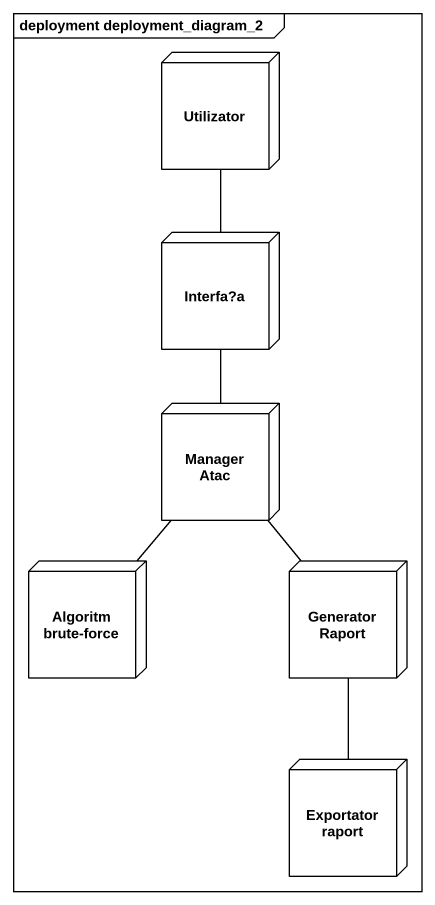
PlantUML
@startuml
mainframe deployment deployment_diagram_2
node Utilizator
node "Interfa?a" as Interfa_a
node "Manager Atac" as Manager_Atac
node "Algoritm brute-force" as Algoritm_brute_force
node "Generator Raport" as Generator_Raport
node "Exportator raport" as Exportator_raport
Utilizator -- Interfa_a
Interfa_a -- Manager_Atac
Manager_Atac -- Algoritm_brute_force
Manager_Atac -- Generator_Raport
Generator_Raport -- Exportator_raport
@enduml
